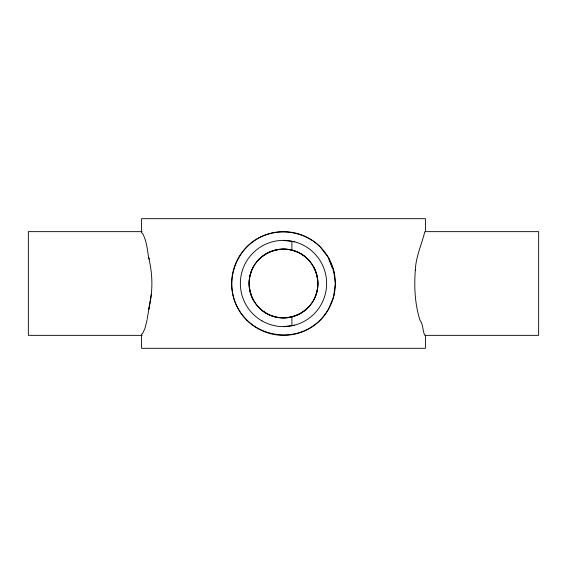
<?xml version="1.0" encoding="UTF-8"?>
<svg xmlns="http://www.w3.org/2000/svg" width="567" height="567" viewBox="0 0 567 567"><rect width="100%" height="100%" fill="white"/><g stroke="black" fill="none" stroke-linecap="round" stroke-linejoin="round"><path stroke-width="0.85" d="M147.136 319.384L151.297 294.301M147.023 320.164L144.961 328.406L142.558 333.587L141.587 334.247L141.587 348.315L425.413 348.315L425.413 335.125M253.69 266.292C244.384 282.189 250.281 304.195 266.292 313.31C282.189 322.616 304.195 316.719 313.31 300.708C322.616 284.811 316.719 262.805 300.708 253.69C284.811 244.384 262.805 250.281 253.69 266.292A33.9 33.29 -90 0 0 253.69 300.708M328.371 309.426L333.587 296.917L335.352 283.5L333.587 270.083L328.371 257.574L320.164 246.836C303.862 230.719 277.49 227.247 257.574 238.594C237.786 250.167 227.608 274.747 233.413 296.917C244.88 340.37 305.089 348.911 327.896 310.085L328.406 309.426M149.518 307.952L148.597 309.426C152.962 292.48 152.962 274.52 148.597 257.574C147.37 249.381 146.598 240.812 142.558 233.413L141.587 232.753L141.587 218.685L425.413 218.685L425.413 231.875M283.5 326.635L294.663 325.167M142.197 231.648L28.35 231.648L28.35 335.352L142.197 335.352M283.5 240.365L294.663 241.833M148.597 257.574L149.518 259.048M328.683 258.332L332.184 267.907M333.056 270.303L333.928 272.699M291.892 241.471L291.892 250.189M291.892 316.811L291.892 325.529M313.303 266.292A33.878 33.269 -90 0 1 313.31 300.708M307.838 307.838A34.552 34.459 -90 0 1 259.183 307.838M259.183 259.162A34.552 34.459 -90 0 1 307.838 259.162M415.306 270.083C414.045 286.867 414.867 304.018 419.963 320.164C423.485 324.65 422.372 330.568 424.803 335.352L538.65 335.352L538.65 231.648L424.803 231.648C421.756 244.356 415.887 256.596 415.306 270.083M261.933 320.858A43.135 43.135 0 0 0 326.635 283.5A43.135 43.135 0 0 0 261.933 246.142A43.135 43.135 0 0 0 261.933 320.858M246.836 320.164A51.852 51.852 0 0 0 333.587 296.917A51.852 51.852 0 0 0 270.083 233.413A51.852 51.852 0 0 0 246.836 320.164M266.292 313.31A34.417 34.417 0 0 0 317.917 283.5A34.417 34.417 0 0 0 266.292 253.69A34.417 34.417 0 0 0 266.292 313.31"/></g></svg>
